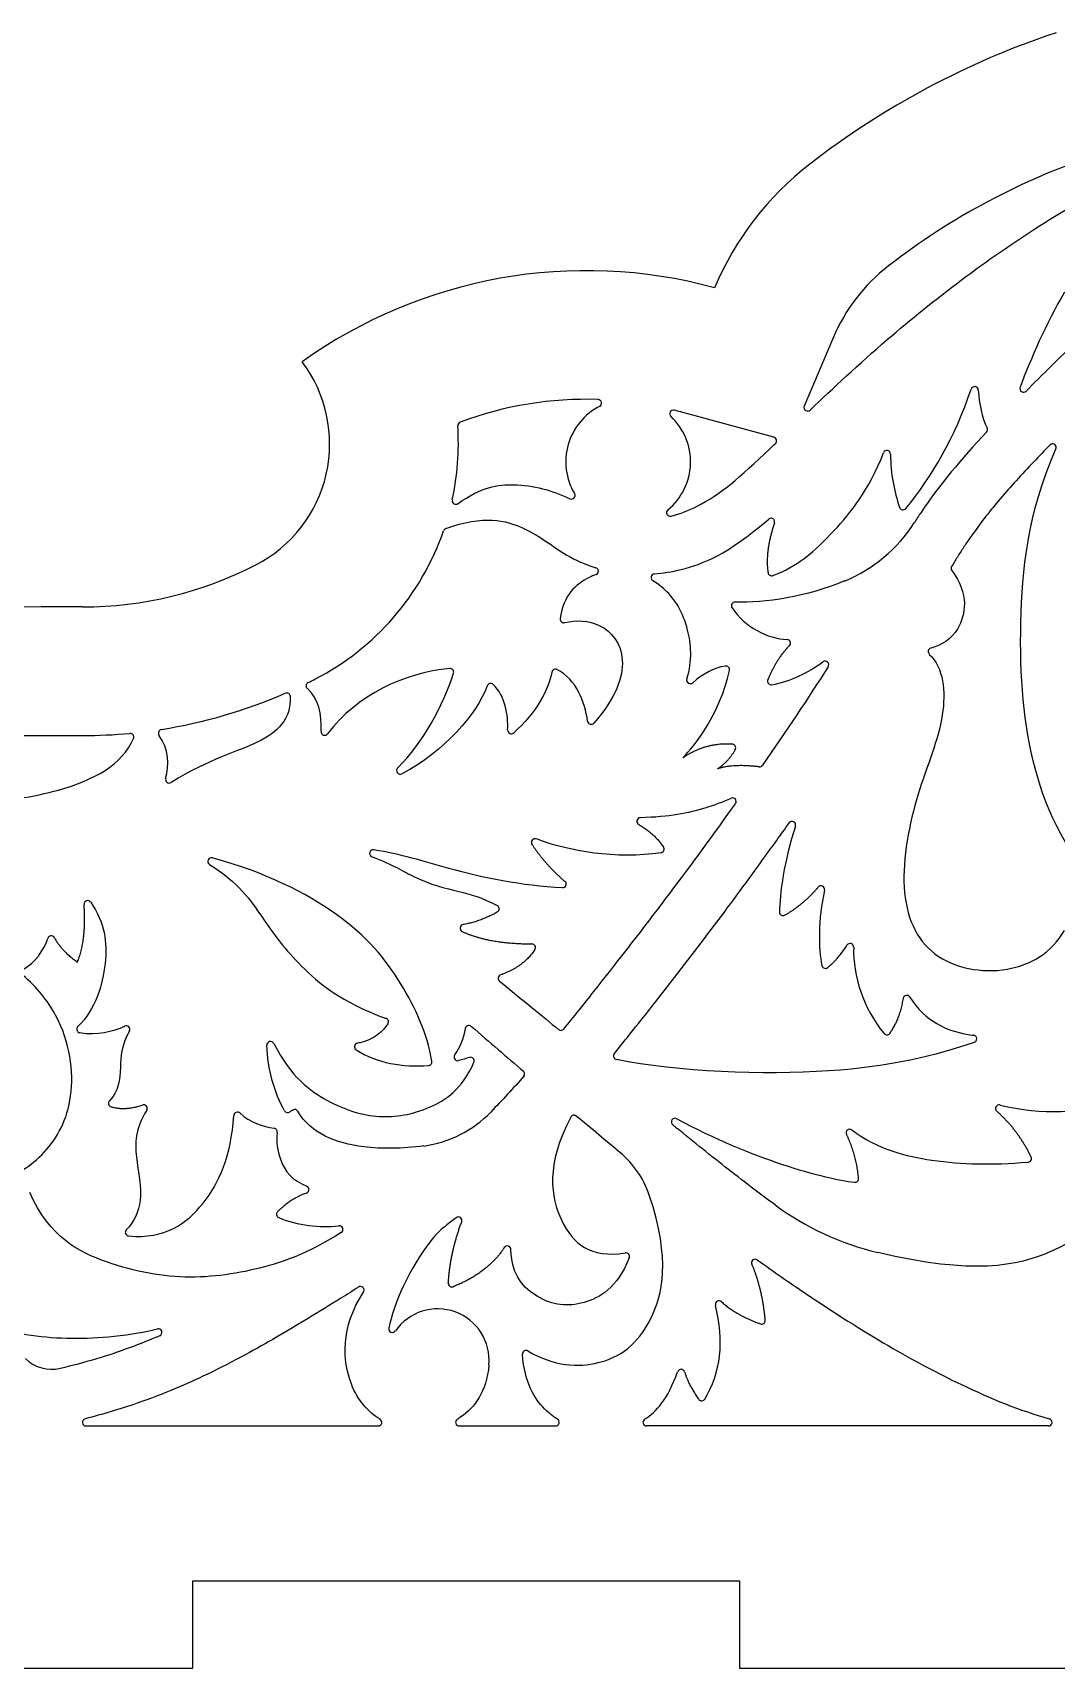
# Model space of a CAD drawing. Header units: millimetres. Extents: x -254 to 403, y -359 to 324.
# Drawn here: x -106 to -35.8, y 205.5 to 317.8 of the extents above; entities that cross this region are included whole.
import ezdxf

# ---------------------------------------------------------------- set-up
doc = ezdxf.new("R2010")
doc.units = ezdxf.units.MM
doc.header["$MEASUREMENT"] = 0
doc.layers.add('Layer 03', color=5, linetype='Continuous')

msp = doc.modelspace()

# ---------------------------------------------------------------- linework, layer by layer
at = {"layer": 'Layer 03'}
for p, q in [((-51.07, 296.83), (-53.05, 292.15)), ((-55.13, 290.01), (-61.53, 291.75)), ((-102.32, 222.15), (-82.28, 222.15)), ((-76.72, 222.15), (-70.11, 222.15)), ((-36.3, 222.15), (-63.87, 222.15)), ((-95, 205.52), (-95, 211.52)), ((-95, 211.52), (-57.5, 211.52)), ((-57.5, 211.52), (-57.5, 205.52)), ((-127, 205.52), (-95, 205.52)), ((-57.5, 205.52), (-25.5, 205.52))]:
    msp.add_line(p, q, dxfattribs=at)
for centre, radius, start, end in [((-17.67, 263.51), 57.21, 108.4372, 127.7196), ((-39.73, 292.03), 21.15, 127.7196, 157.0655), ((-17.67, 263.51), 48.38, 108.4372, 127.7196), ((-68, 267.94), 33.51, 74.783, 125.5689), ((-39.73, 292.03), 12.32, 127.7196, 157.0655), ((-94.97, 289.57), 9.36, 297.3184, 36.9684), ((-41.36, 293.24), 0.249, 3.0731, 161.1594), ((-38.01, 293.36), 0.249, 159.7343, 315.1967), ((-68, 267.94), 24.68, 88.1053, 110.5415), ((-65.13, 288.33), 4.28, 117.1374, 210.7191), ((-67.2, 292.35), 0.249, 297.1374, 88.1053), ((-52.82, 292.06), 0.249, 157.0655, 313.715), ((-94.97, 289.57), 18.19, 347.752, 3.8757), ((-76.57, 290.81), 0.249, 110.5415, 183.8757), ((-65.13, 288.33), 4.28, 309.5647, 46.827), ((-62.03, 291.63), 0.249, 75.8591, 226.827), ((-68, 267.94), 24.68, 74.783, 75.8591), ((-55.2, 289.77), 0.249, 313.8161, 74.783), ((-40.73, 290.54), 0.249, 316.9777, 25.0099), ((-47.38, 288.86), 0.249, 359.6835, 158.2167), ((-36.01, 289.31), 0.249, 336.3266, 135.7166), ((-76.95, 285.66), 0.249, 167.752, 306.2653), ((-69.02, 286.02), 0.249, 245.4342, 30.7191), ((-46.28, 285.28), 0.249, 197.1883, 320.8312), ((-62.25, 284.84), 0.249, 129.5647, 285.3281), ((-55.33, 284.21), 0.249, 340.9748, 130.7754), ((-54.31, 289.81), 10.47, 292.6165, 327.287), ((-94.97, 289.57), 18.19, 297.3184, 340.8267), ((-77.56, 283.51), 0.249, 110.1444, 160.8267), ((-102.56, 304.26), 25.89, 270, 297.3184), ((-67.42, 280.82), 0.249, 290.3479, 72.606), ((-55.29, 280.76), 0.249, 188.2095, 289.9721), ((-42.73, 281.02), 0.249, 148.729, 217.0098), ((-63.31, 280.38), 0.249, 95.3449, 238.6703), ((-57.8, 278.45), 0.249, 87.5408, 213.2886), ((-102.56, -686.53), 964.9, 90, 92.7031), ((-69.54, 277.53), 0.249, 172.7536, 283.672), ((-54.24, 275.88), 0.249, 313.9919, 87.8778), ((-44.3, 275.3), 0.249, 105.7246, 227.7481), ((-77.35, 273.9), 0.249, 341.8197, 95.9784), ((-70.12, 273.85), 0.249, 63.974, 170.467), ((-58.42, 274.06), 0.249, 347.7345, 99.9408), ((-51.62, 274.4), 0.249, 327.5878, 125.596), ((-86.98, 272.95), 0.249, 116.4554, 229.4421), ((-102.56, 304.26), 34.72, 296.4554, 297.3184), ((-74.56, 272.86), 0.249, 47.5527, 159.348), ((-60.87, 273.35), 0.249, 162.7153, 311.5662), ((-55.32, 273.28), 0.249, 157.2142, 279.6887), ((-102.56, 304.26), 34.72, 278.9581, 293.6074), ((-88.55, 272.21), 0.249, 2.3645, 113.6074), ((-102.56, -686.53), 956.06, 90, 91.1002), ((-102.56, 304.26), 34.72, 270, 275.3593), ((-99.29, 269.44), 0.249, 336.6287, 95.3593), ((-97.11, 269.71), 0.249, 98.9581, 215.9677), ((-85.95, 269.81), 0.249, 176.5054, 322.871), ((-73.15, 269.91), 0.249, 176.3522, 311.889), ((-67.67, 270.56), 0.249, 188.0348, 318.578), ((-58, 268.7), 0.249, 334.1699, 86.9364), ((-80.77, 267.14), 0.249, 135.0928, 297.3613), ((-56.12, 267.64), 0.249, 263.3056, 325.3106), ((-96.62, 266.53), 0.249, 163.3224, 301.5663), ((-57.97, 265.01), 0.249, 324.5868, 114.8689), ((-64.29, 263.65), 0.249, 91.3317, 240.7782), ((-53.89, 263.4), 0.249, 341.4815, 144.8184), ((-82.62, 261.45), 0.249, 81.5764, 250.2389), ((-71.52, 262.2), 0.249, 69.3304, 212.9211), ((-62.91, 261.75), 0.249, 279.065, 34.5084), ((-93.72, 260.9), 0.249, 74.7873, 238.4639), ((-69.63, 259.34), 0.249, 267.3153, 49.2306), ((-102.21, 257.96), 0.249, 34.8405, 184.1959), ((-51.9, 258.98), 0.249, 347.237, 140.2107), ((-74.23, 257.65), 0.249, 300.8438, 61.6963), ((-54.51, 257.43), 0.249, 178.3618, 299.7797), ((-76.41, 256.32), 0.249, 100.593, 244.8312), ((-104.71, 255.54), 0.249, 29.1603, 162.2232), ((-71.74, 254.99), 0.249, 327.3114, 89.8951), ((-49.91, 255.02), 0.249, 358.3634, 147.9197), ((-51.59, 253.81), 0.249, 192.423, 308.6266), ((-73.8, 252.88), 0.249, 108.936, 230.9693), ((-46.01, 251.46), 0.249, 31.2846, 170.9946), ((-102.71, 249.39), 0.249, 134.6344, 260.0136), ((-99.57, 249.37), 0.249, 330.2937, 114.9002), ((-81.82, 249.9), 0.249, 326.489, 70.7071), ((-76.06, 249.39), 0.249, 49.1343, 171.5989), ((-69.75, 249.55), 0.249, 230.2641, 320.7955), ((-89.67, 248.29), 0.249, 27.4768, 182.7347), ((-83.66, 248.18), 0.249, 100.2578, 237.5076), ((-47.38, 249.24), 0.249, 219.551, 325.0217), ((-41.47, 248.72), 0.249, 289.0089, 83.0573), ((-78.85, 247.14), 0.249, 274.2101, 8.8105), ((-76.82, 247.47), 0.249, 144.9357, 284.2486), ((-75.94, 247.21), 0.249, 336.379, 107.7754), ((-65.89, 247.54), 0.249, 141.0855, 258.5513), ((-72.48, 246.32), 0.249, 318.559, 49.4705), ((-100.54, 244.3), 0.249, 134.9734, 254.3167), ((-98.37, 243.95), 0.249, 328.8927, 108.5976), ((-91.93, 243.44), 0.249, 46.7826, 175.7172), ((-88.49, 243.91), 0.249, 210.5852, 305.4955), ((-88.02, 243.62), 0.249, 31.4594, 119.7423), ((-80.25, 249.23), 7.94, 277.932, 315.8493), ((-39.68, 243.94), 0.249, 76.1788, 228.5401), ((-89.45, 242.34), 0.249, 350.6029, 82.4935), ((-68.85, 243.23), 0.249, 49.9366, 152.2874), ((-61.92, 243.02), 0.249, 61.7797, 230.7455), ((-49.93, 242.27), 0.249, 52.996, 206.0644), ((-69.82, 235.94), 6.47, 18.5241, 50.4676), ((-37.71, 240.51), 0.249, 274.4391, 25.7687), ((-49.57, 239.13), 0.249, 263.1012, 4.9272), ((-87.28, 238.37), 0.249, 288.2413, 66.0409), ((-43.56, 252.87), 19.33, 233.5326, 256.714), ((-89.01, 236.68), 0.249, 133.7854, 247.4399), ((-84.95, 235.64), 0.249, 301.5472, 94.8665), ((-74.64, 231.86), 5.02, 127.8443, 141.7154), ((-76.78, 236.25), 0.249, 339.2419, 128.7782), ((-99.38, 235.44), 0.249, 135.1725, 264.7365), ((-73.42, 234.26), 0.249, 0.7596, 146.4783), ((-65.29, 233.78), 0.249, 338.0636, 99.1469), ((-56.42, 233.35), 0.249, 54.1501, 202.9358), ((-83.5, 231.47), 0.249, 326.8033, 122.7491), ((-77.22, 231.94), 0.249, 176.1805, 291.4929), ((-78.2, 226.66), 3.53, 354.8034, 145.1215), ((-58.9, 230.49), 0.249, 48.4133, 193.8454), ((-55.98, 229.39), 0.249, 250.4539, 5.0298), ((-97.37, 228.57), 0.249, 293.4187, 103.4968), ((-81.31, 228.82), 0.249, 168.7897, 325.1215), ((-72.13, 227.09), 0.249, 59.6048, 184.3732), ((-104.67, 228.65), 2.61, 226.0229, 283.0208), ((-61.5, 225.79), 0.249, 16.8387, 160.443), ((-60.09, 224.13), 0.249, 215.0076, 328.1261), ((-102.32, 222.4), 0.249, 104.1608, 270), ((-82.28, 222.4), 0.249, 270, 58.5754), ((-76.72, 222.4), 0.249, 121.6679, 270), ((-70.11, 222.4), 0.249, 270, 58.9877), ((-63.87, 222.4), 0.249, 121.5345, 270), ((-36.3, 222.4), 0.249, 270, 74.1652)]:
    msp.add_arc(centre, radius, start, end, dxfattribs=at)
for points, knots in [([(-52.65, 291.88), (-51.08, 293.37), (-46.35, 297.81), (-36.9, 304.97), (-28.19, 309.45), (-23.49, 311.37), (-22.16, 311.86)], [464.744344, 464.744344, 464.744344, 464.744344, 469.767958, 478.059149, 486.350339, 489.721095, 489.721095, 489.721095, 489.721095]), ([(-40.55, 290.37), (-42.29, 288.5), (-43.92, 286.57), (-45.35, 284.39), (-45.5, 284.15)], [1050.98462, 1050.98462, 1050.98462, 1050.98462, 1060.358718, 1061.487931, 1061.487931, 1061.487931, 1061.487931]), ([(-62.18, 284.6), (-61.57, 284.76), (-59.35, 285.62), (-57.4, 287.32), (-55.16, 289.47), (-55.03, 289.59)], [174.295406, 174.295406, 174.295406, 174.295406, 177.384777, 185.675969, 186.182456, 186.182456, 186.182456, 186.182456]), ([(-55.21, 280.52), (-53.59, 281.11), (-51.29, 283.06), (-48.65, 286.34), (-47.61, 288.95)], [1019.352538, 1019.352538, 1019.352538, 1019.352538, 1026.245305, 1032.041227, 1032.041227, 1032.041227, 1032.041227]), ([(-36.19, 289.49), (-36.57, 289.1), (-37.35, 288.29), (-38.49, 287.07), (-39.59, 285.82), (-40.58, 284.61), (-41.34, 283.59), (-41.85, 282.87), (-42.2, 282.34), (-42.54, 281.8), (-42.81, 281.37), (-42.94, 281.15)], [1062.286489, 1062.286489, 1062.286489, 1062.286489, 1063.898378, 1065.673692, 1067.329295, 1068.897143, 1070.408947, 1071.155837, 1071.54752, 1072.32776, 1073.079782, 1073.079782, 1073.079782, 1073.079782]), ([(-31.91, 258.01), (-35.05, 261.37), (-37.77, 267.18), (-38.51, 276.51), (-37.75, 284.74), (-35.79, 289.21)], [1027.372091, 1027.372091, 1027.372091, 1027.372091, 1038.869037, 1050.751873, 1061.591019, 1061.591019, 1061.591019, 1061.591019]), ([(-76.8, 285.46), (-75.24, 286.6), (-72.44, 287.01), (-70.38, 286.36), (-69.14, 285.8), (-69.13, 285.79)], [271.864198, 271.864198, 271.864198, 271.864198, 278.05913, 286.350321, 286.462752, 286.462752, 286.462752, 286.462752]), ([(-77.64, 283.75), (-75.05, 284.7), (-71.75, 283.84), (-69.9, 282.09), (-68.07, 281.28), (-67.35, 281.06)], [661.983464, 661.983464, 661.983464, 661.983464, 666.749088, 672.180704, 675.365207, 675.365207, 675.365207, 675.365207]), ([(-63.33, 280.63), (-62.75, 280.68), (-60.76, 281.02), (-58.34, 281.94), (-55.49, 284.4)], [1007.319009, 1007.319009, 1007.319009, 1007.319009, 1009.525411, 1014.524181, 1014.524181, 1014.524181, 1014.524181]), ([(-42.93, 280.87), (-41.72, 279.28), (-42.19, 276.59), (-43.64, 275.74), (-44.37, 275.54)], [1073.377713, 1073.377713, 1073.377713, 1073.377713, 1077.22663, 1080.427127, 1080.427127, 1080.427127, 1080.427127]), ([(-67.33, 280.59), (-67.49, 280.53), (-68.53, 280.08), (-69.58, 279.21), (-69.79, 277.56)], [675.985926, 675.985926, 675.985926, 675.985926, 676.633803, 680.121617, 680.121617, 680.121617, 680.121617]), ([(-61.1, 273.42), (-60.71, 274.7), (-60.95, 277.34), (-62.1, 279.2), (-63.14, 279.99), (-63.44, 280.17)], [998.751172, 998.751172, 998.751172, 998.751172, 1001.585114, 1005.325401, 1006.693634, 1006.693634, 1006.693634, 1006.693634]), ([(-69.48, 277.29), (-68.68, 277.49), (-66.88, 277.39), (-64.96, 275.16), (-65.95, 272.13), (-67.48, 270.39)], [680.60559, 680.60559, 680.60559, 680.60559, 684.146775, 688.195195, 691.950436, 691.950436, 691.950436, 691.950436]), ([(-44.47, 275.11), (-43.49, 274.22), (-43.17, 270.65), (-45.39, 265.87), (-46.77, 258.74), (-44.7, 253.95), (-39.16, 252.87), (-36.12, 254.59), (-35.19, 256.16)], [1080.959555, 1080.959555, 1080.959555, 1080.959555, 1086.151651, 1092.021547, 1097.891443, 1103.761339, 1109.631235, 1114.894214, 1114.894214, 1114.894214, 1114.894214]), ([(-88.31, 272.22), (-88.24, 270.65), (-90.27, 268.79), (-93.79, 267.98), (-96.49, 266.32)], [-106.684842, -106.684842, -106.684842, -106.684842, -101.072157, -95.023946, -95.023946, -95.023946, -95.023946]), ([(-109.99, 264.92), (-107.83, 265.02), (-103.09, 265.78), (-99.85, 267.52), (-99.07, 269.34)], [421.361284, 421.361284, 421.361284, 421.361284, 426.937462, 435.06324, 435.06324, 435.06324, 435.06324]), ([(-58.07, 265.23), (-58.66, 264.96), (-60.54, 264.3), (-62.25, 263.95), (-64.29, 263.9)], [727.507532, 727.507532, 727.507532, 727.507532, 729.637995, 734.412932, 734.412932, 734.412932, 734.412932]), ([(-69.55, 249.39), (-68.86, 250.24), (-65.06, 255), (-61.12, 260.16), (-57.94, 264.62), (-57.77, 264.86)], [711.918528, 711.918528, 711.918528, 711.918528, 714.491503, 726.182908, 726.851802, 726.851802, 726.851802, 726.851802]), ([(-66.08, 247.7), (-65.75, 248.12), (-64.98, 249.08), (-63.6, 250.82), (-61.33, 253.73), (-58.36, 257.62), (-55.77, 261.18), (-54.38, 263.13), (-54.09, 263.54)], [611.248336, 611.248336, 611.248336, 611.248336, 612.864397, 614.946931, 617.938568, 623.99006, 629.685444, 631.199985, 631.199985, 631.199985, 631.199985]), ([(-69.64, 259.09), (-72.44, 259.22), (-77.2, 260.21), (-80.73, 261.42), (-82.58, 261.69)], [751.47747, 751.47747, 751.47747, 751.47747, 759.115878, 765.008214, 765.008214, 765.008214, 765.008214]), ([(-93.85, 260.69), (-91.89, 259.49), (-89.86, 256.48), (-88.07, 254.01), (-84.79, 251.2), (-81.74, 250.13)], [355.733511, 355.733511, 355.733511, 355.733511, 360.749316, 367.118013, 373.294476, 373.294476, 373.294476, 373.294476]), ([(-78.6, 247.18), (-78.9, 249.13), (-80.77, 252.96), (-84.03, 257.03), (-89.92, 260.13), (-93.66, 261.14)], [383.090146, 383.090146, 383.090146, 383.090146, 390.314575, 398.736396, 405.914114, 405.914114, 405.914114, 405.914114]), ([(-82.7, 261.21), (-81.31, 260.71), (-79.4, 259.47), (-76.77, 258.85), (-75.15, 258.43), (-74.11, 257.87)], [765.744143, 765.744143, 765.744143, 765.744143, 768.558165, 772.657578, 776.340758, 776.340758, 776.340758, 776.340758]), ([(-102, 258.1), (-101.02, 256.69), (-100.7, 253.9), (-101.68, 250.76), (-102.88, 249.57)], [1140.326343, 1140.326343, 1140.326343, 1140.326343, 1145.079381, 1150.135616, 1150.135616, 1150.135616, 1150.135616]), ([(-110.55, 239.02), (-109.8, 238.82), (-107.93, 238.86), (-104.99, 240.64), (-102.91, 244.42), (-103.54, 249.58), (-105.7, 252.27), (-106.66, 253.09)], [1096.080251, 1096.080251, 1096.080251, 1096.080251, 1101.334385, 1109.171956, 1117.009527, 1124.847098, 1129.035687, 1129.035687, 1129.035687, 1129.035687]), ([(-45.8, 251.59), (-44.76, 249.89), (-43.02, 249.2), (-41.6, 248.99), (-41.44, 248.97)], [585.040478, 585.040478, 585.040478, 585.040478, 589.330915, 589.89836, 589.89836, 589.89836, 589.89836]), ([(-99.35, 249.25), (-99.92, 248.25), (-99.93, 246.64), (-100.09, 245.1), (-100.72, 244.47)], [1154.33502, 1154.33502, 1154.33502, 1154.33502, 1157.012394, 1160.064004, 1160.064004, 1160.064004, 1160.064004]), ([(-89.45, 248.41), (-88.23, 246.05), (-85.5, 244.1), (-82.22, 243.14), (-78.91, 243.69), (-76.52, 245.25), (-75.71, 247.11)], [415.249074, 415.249074, 415.249074, 415.249074, 419.569145, 424.438709, 429.308273, 433.787281, 433.787281, 433.787281, 433.787281]), ([(-41.39, 248.48), (-44.04, 247.57), (-50.3, 246.01), (-61.7, 246.44), (-65.94, 247.3)], [590.570522, 590.570522, 590.570522, 590.570522, 600.425592, 610.735795, 610.735795, 610.735795, 610.735795]), ([(-98.16, 243.82), (-98.96, 242.5), (-98.97, 240.42), (-98.31, 237.75), (-99.02, 236.16), (-99.56, 235.61)], [1163.611379, 1163.611379, 1163.611379, 1163.611379, 1166.597488, 1170.06776, 1172.880893, 1172.880893, 1172.880893, 1172.880893]), ([(-79.16, 241.37), (-80.62, 241.17), (-84.19, 241.14), (-86.86, 242.21), (-87.8, 243.75)], [447.713937, 447.713937, 447.713937, 447.713937, 451.717029, 458.000736, 458.000736, 458.000736, 458.000736]), ([(-99.41, 235.19), (-96.89, 234.96), (-93.93, 237.12), (-92.39, 240.63), (-92.18, 243.46)], [1173.446222, 1173.446222, 1173.446222, 1173.446222, 1180.067509, 1186.720805, 1186.720805, 1186.720805, 1186.720805]), ([(-69.07, 243.35), (-70.79, 240.07), (-70.15, 235.73), (-67.73, 233.64), (-65.33, 234.03)], [929.713871, 929.713871, 929.713871, 929.713871, 936.844585, 943.770263, 943.770263, 943.770263, 943.770263]), ([(-55.05, 237.32), (-55.54, 237.68), (-56.61, 238.48), (-58.87, 240.23), (-60.72, 241.71), (-61.99, 242.75), (-62.08, 242.83)], [1162.136312, 1162.136312, 1162.136312, 1162.136312, 1163.958643, 1166.157955, 1170.74046, 1171.095414, 1171.095414, 1171.095414, 1171.095414]), ([(-89.2, 242.3), (-89.3, 241.67), (-88.98, 239.89), (-88.17, 239.04), (-87.18, 238.6)], [1190.334205, 1190.334205, 1190.334205, 1190.334205, 1192.384558, 1195.79951, 1195.79951, 1195.79951, 1195.79951]), ([(-49.78, 242.47), (-47.99, 241.12), (-43.81, 240.11), (-40.25, 240.06), (-37.69, 240.26)], [1189.843471, 1189.843471, 1189.843471, 1189.843471, 1195.853074, 1202.977391, 1202.977391, 1202.977391, 1202.977391]), ([(-30.84, 241.75), (-31.45, 237.18), (-35.03, 233.76), (-41.45, 232.51), (-48.01, 234.05)], [1129.107874, 1129.107874, 1129.107874, 1129.107874, 1142.55966, 1154.284287, 1154.284287, 1154.284287, 1154.284287]), ([(-84.82, 235.42), (-86.92, 234.13), (-89.86, 232.96), (-95.15, 232.04), (-100.77, 233.04), (-104.82, 235.1), (-106.18, 238.18)], [1204.231396, 1204.231396, 1204.231396, 1204.231396, 1209.950368, 1216.510972, 1223.071576, 1229.437587, 1229.437587, 1229.437587, 1229.437587]), ([(-72.01, 227.3), (-70.19, 226.24), (-66.83, 226.08), (-63.43, 228.42), (-62.19, 233.54), (-63.68, 238)], [903.638201, 903.638201, 903.638201, 903.638201, 910.569095, 918.004213, 924.58217, 924.58217, 924.58217, 924.58217]), ([(-76.94, 236.44), (-77.18, 236.25), (-77.44, 236.05), (-77.7, 235.84), (-77.72, 235.83)], [864.748867, 864.748867, 864.748867, 864.748867, 865.671228, 865.751958, 865.751958, 865.751958, 865.751958]), ([(-65.06, 233.69), (-65.91, 231.6), (-68.35, 230.2), (-71.15, 230.52), (-73.15, 232.45), (-73.17, 234.26)], [841.164613, 841.164613, 841.164613, 841.164613, 845.436082, 849.981434, 853.79501, 853.79501, 853.79501, 853.79501]), ([(-56.27, 233.55), (-55.09, 232.7), (-49.61, 228.93), (-43.43, 225.32), (-38.25, 223.21), (-36.24, 222.64)], [569.662191, 569.662191, 569.662191, 569.662191, 572.090446, 582.574743, 589.113073, 589.113073, 589.113073, 589.113073]), ([(-83.63, 231.68), (-84.03, 231.42), (-85.18, 230.7), (-87.05, 229.55), (-89.22, 228.25), (-91.53, 226.95), (-93.83, 225.76), (-96.32, 224.63), (-99.09, 223.57), (-101.18, 222.95), (-102.38, 222.64)], [469.075041, 469.075041, 469.075041, 469.075041, 470.502297, 473.166123, 475.687248, 478.12408, 481.138395, 483.513307, 486.336592, 490.067343, 490.067343, 490.067343, 490.067343]), ([(-82.15, 222.61), (-82.96, 223.11), (-84.65, 224.95), (-84.87, 228.92), (-83.29, 231.33)], [458.44307, 458.44307, 458.44307, 458.44307, 462.62324, 468.394599, 468.394599, 468.394599, 468.394599]), ([(-107.13, 228.57), (-106.9, 228.52), (-104.84, 228.15), (-101.73, 228.07), (-98.63, 228.52), (-97.43, 228.81)], [176.05251, 176.05251, 176.05251, 176.05251, 176.971837, 184.145305, 188.045647, 188.045647, 188.045647, 188.045647]), ([(-97.27, 228.34), (-97.95, 228.05), (-100.13, 227.17), (-102.46, 226.48), (-104.08, 226.1)], [188.787752, 188.787752, 188.787752, 188.787752, 191.102533, 196.180671, 196.180671, 196.180671, 196.180671]), ([(-69.98, 222.61), (-70.28, 222.8), (-71.28, 223.58), (-72.23, 225.08), (-72.38, 227.07)], [897.059016, 897.059016, 897.059016, 897.059016, 898.836485, 903.093796, 903.093796, 903.093796, 903.093796]), ([(-74.68, 226.34), (-74.85, 224.47), (-75.72, 223.35), (-76.77, 222.66), (-76.85, 222.61)], [883.314957, 883.314957, 883.314957, 883.314957, 888.683712, 889.125094, 889.125094, 889.125094, 889.125094])]:
    msp.add_open_spline(points, degree=3, knots=knots, dxfattribs=at)
for points, degree in [([(-35.2, 299.98), (-36.47, 297.78), (-37.52, 295.4), (-38.24, 293.45)], 3), ([(-37.83, 293.18), (-36.73, 294.3), (-35.54, 295.46), (-34.3, 296.66)], 3), ([(-46.08, 285.12), (-44.25, 287.37), (-42.74, 289.97), (-41.6, 293.32)], 3), ([(-41.11, 293.25), (-41.06, 292.31), (-40.86, 291.4), (-40.51, 290.65)], 3), ([(-47.13, 288.86), (-47.14, 287.49), (-46.86, 286.31), (-46.52, 285.2)], 3), ([(-55.09, 284.13), (-55.75, 282.21), (-55.54, 280.72)], 2), ([(-50.28, 280.15), (-52.88, 279.06), (-55.77, 278.61), (-57.79, 278.7)], 3), ([(-58, 278.31), (-57.14, 277), (-55.55, 276.18), (-54.23, 276.13)], 3), ([(-54.06, 275.71), (-54.92, 274.88), (-55.55, 273.37)], 2), ([(-77.37, 274.15), (-80.52, 273.82), (-83.72, 272.35), (-85.75, 269.66)], 3), ([(-67.91, 270.52), (-68.1, 271.83), (-68.7, 273.43), (-70.02, 274.08)], 3), ([(-61.39, 268), (-60.52, 268.89), (-58.83, 271.02), (-58.18, 274.01)], 3), ([(-58.47, 274.31), (-59.27, 274.17), (-60, 273.78), (-60.7, 273.16)], 3), ([(-51.41, 274.26), (-52.75, 272.16), (-54.29, 269.84), (-55.92, 267.5)], 3), ([(-55.28, 273.03), (-53.94, 273.26), (-52.79, 273.87), (-51.77, 274.6)], 3), ([(-80.94, 267.32), (-79.18, 269.09), (-77.87, 271.51), (-77.11, 273.82)], 3), ([(-74.8, 272.95), (-75.52, 271.02), (-77.73, 268.44), (-80.65, 266.92)], 3), ([(-73.4, 269.93), (-73.34, 270.92), (-73.57, 272.29), (-74.39, 273.04)], 3), ([(-70.37, 273.89), (-70.56, 272.73), (-71.42, 271.13), (-72.98, 269.73)], 3), ([(-86.2, 269.83), (-86.12, 271.01), (-86.4, 272.12), (-87.14, 272.76)], 3), ([(-96.86, 266.6), (-96.6, 267.47), (-96.64, 268.63), (-97.32, 269.56)], 3), ([(-57.99, 268.95), (-59.88, 269.05), (-61.39, 268)], 2), ([(-59.01, 267.25), (-58.14, 267.85), (-57.78, 268.6)], 2), ([(-56.15, 267.39), (-57.97, 267.61), (-59.01, 267.25)], 2), ([(-64.41, 263.43), (-63.37, 262.85), (-62.71, 261.89)], 2), ([(-53.65, 263.32), (-54.44, 260.97), (-54.73, 258.63), (-54.76, 257.43)], 3), ([(-71.73, 262.07), (-70.85, 260.72), (-69.47, 259.52)], 2), ([(-62.87, 261.5), (-65.92, 261.02), (-69.22, 261.6), (-71.43, 262.44)], 3), ([(-54.39, 257.21), (-53.07, 257.97), (-52.09, 259.14)], 2), ([(-51.66, 258.92), (-52.11, 256.94), (-52.08, 254.89), (-51.84, 253.76)], 3), ([(-102.91, 253.99), (-102.28, 255.55), (-102.46, 257.94)], 2), ([(-74.1, 257.43), (-75.15, 256.81), (-76.46, 256.56)], 2), ([(-76.52, 256.09), (-74.72, 255.25), (-71.74, 255.24)], 2), ([(-106.63, 253.49), (-105.84, 253.97), (-105.22, 254.75), (-104.95, 255.61)], 3), ([(-104.49, 255.66), (-103.97, 254.72), (-102.91, 253.99)], 2), ([(-71.53, 254.86), (-72.31, 253.66), (-73.88, 253.11)], 2), ([(-51.44, 253.62), (-50.73, 254.18), (-50.12, 255.15)], 2), ([(-49.66, 255.01), (-49.72, 253.03), (-49.01, 250.83), (-47.57, 249.08)], 3), ([(-73.96, 252.69), (-72.35, 251.38), (-71.02, 250.29), (-69.91, 249.36)], 3), ([(-47.18, 249.09), (-46.48, 250.09), (-46.25, 251.5)], 2), ([(-102.75, 249.15), (-101.58, 248.94), (-100.47, 249.23), (-99.67, 249.6)], 3), ([(-81.61, 249.76), (-82.33, 248.67), (-83.7, 248.42)], 2), ([(-77.02, 247.62), (-76.65, 248.15), (-76.4, 248.74), (-76.3, 249.43)], 3), ([(-75.89, 249.58), (-74.63, 248.49), (-73.44, 247.46), (-72.32, 246.51)], 3), ([(-88.7, 243.78), (-89.41, 244.98), (-89.85, 246.66), (-89.92, 248.28)], 3), ([(-83.79, 247.97), (-82.35, 247.05), (-80.58, 246.76), (-78.83, 246.89)], 3), ([(-76.01, 247.45), (-76.26, 247.37), (-76.51, 247.3), (-76.76, 247.23)], 3), ([(-72.29, 246.15), (-73.03, 245.32), (-73.78, 244.5), (-74.56, 243.7)], 3), ([(-100.61, 244.06), (-99.64, 243.78), (-98.45, 244.18)], 2), ([(-91.76, 243.62), (-91.08, 242.98), (-90.19, 242.69), (-89.41, 242.58)], 3), ([(-88.14, 243.84), (-88.21, 243.79), (-88.28, 243.75), (-88.34, 243.71)], 3), ([(-37.49, 240.62), (-38.37, 242.45), (-39.84, 243.75)], 2), ([(-39.62, 244.18), (-36.77, 243.48), (-33.92, 243.61), (-31.64, 244.43)], 3), ([(-65.7, 240.93), (-66.63, 241.7), (-67.62, 242.53), (-68.69, 243.42)], 3), ([(-61.8, 243.24), (-56.58, 240.43), (-51.75, 239.14), (-49.6, 238.88)], 3), ([(-49.33, 239.15), (-49.46, 240.75), (-50.15, 242.16)], 2), ([(-87.2, 238.13), (-88.19, 237.81), (-89.18, 236.86)], 2), ([(-89.1, 236.45), (-87.79, 235.9), (-86.31, 235.77), (-84.97, 235.88)], 3), ([(-77.47, 231.96), (-77.33, 234.11), (-76.55, 236.16)], 2), ([(-78.58, 234.97), (-80.23, 232.88), (-81.23, 230.46), (-81.55, 228.87)], 3), ([(-73.63, 234.39), (-74.8, 232.63), (-77.13, 231.71)], 2), ([(-55.73, 229.42), (-55.91, 231.53), (-56.64, 233.25)], 2), ([(-59.88, 224), (-58.76, 225.8), (-58.54, 227.98), (-59.14, 230.43)], 3), ([(-58.73, 230.67), (-57.67, 229.73), (-56.06, 229.16)], 2), ([(-64, 222.61), (-63.2, 223.11), (-62.4, 224.01), (-61.74, 225.87)], 3), ([(-61.26, 225.86), (-61, 224.99), (-60.3, 223.99)], 2)]:
    msp.add_open_spline(points, degree=degree, dxfattribs=at)

doc.saveas('drawing.dxf')
